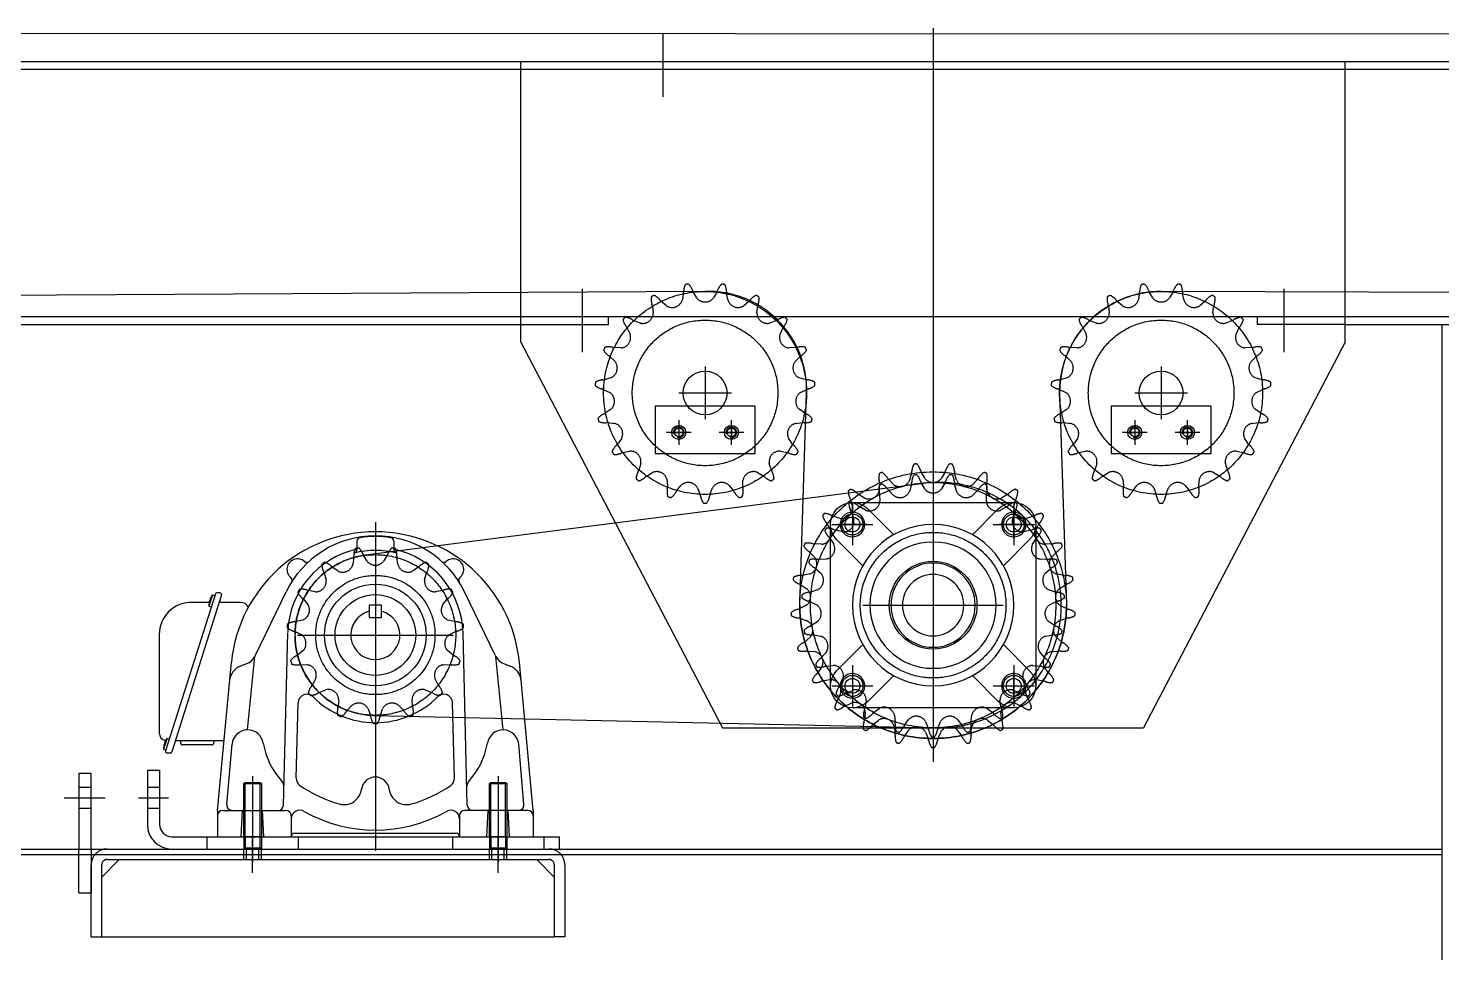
# Model space of a CAD drawing. Extents: x 0 to 210250, y -124674 to 148500.
# Drawn here: x 181781 to 182587, y -119956 to -119429 of the extents above; entities that cross this region are included whole.
import ezdxf

# ---------------------------------------------------------------- set-up
doc = ezdxf.new("R2010")
doc.units = 0
doc.header["$LTSCALE"] = 400
for name, pattern in [('CENTER', [23, 20, -1, 1, -1]), ('HIDDEN', [9.525, 6.35, -3.175]), ('PHANTOM', [25, 20, -1, 1, -1, 1, -1])]:
    doc.linetypes.add(name, pattern=pattern)
doc.layers.get('0').update_dxf_attribs({"linetype": 'CONTINUOUS'})
for name, color, linetype in [('GZ_3', 8, 'HIDDEN'), ('GZ_4', 4, 'CENTER'), ('GZ_Qoo02', 2, 'CONTINUOUS'), ('PHAN', 6, 'PHANTOM')]:
    doc.layers.add(name, color=color, linetype=linetype)

# ---------------------------------------------------------------- blocks, each defined once
blk = doc.blocks.new('RS60T25')
for p, q in [((-12.24, 75.37), (-13.36, 71.26)), ((-4.78, 72.34), (-6.89, 76.05)), ((6.89, 76.05), (4.78, 72.34)), ((13.36, 71.26), (12.24, 75.37)), ((-30.6, 69.96), (-30.66, 65.7)), ((-22.62, 68.88), (-25.58, 71.95)), ((25.58, 71.95), (22.62, 68.88)), ((30.66, 65.7), (30.6, 69.96)), ((-47.04, 60.15), (-46.03, 56.01)), ((-39.04, 61.09), (-42.67, 63.33)), ((42.67, 63.33), (39.04, 61.09)), ((46.03, 56.01), (47.04, 60.15)), ((-53.01, 49.46), (-57.08, 50.72)), ((57.08, 50.72), (53.01, 49.46)), ((-60.52, 46.56), (-58.51, 42.8)), ((58.51, 42.8), (60.52, 46.56)), ((-63.64, 34.72), (-67.9, 34.94)), ((67.9, 34.94), (63.64, 34.72)), ((-70.2, 30.05), (-67.32, 26.9)), ((67.32, 26.9), (70.2, 30.05)), ((-70.28, 17.8), (-74.46, 16.95)), ((74.46, 16.95), (70.28, 17.8)), ((-75.47, 11.65), (-71.9, 9.32)), ((71.9, 9.32), (75.47, 11.65)), ((-72.5, -0.23), (-76.33, -2.1)), ((-75.99, -7.49), (-71.95, -8.86)), ((71.95, -8.86), (75.99, -7.49)), ((76.33, -2.1), (72.5, -0.23)), ((-70.16, -18.25), (-73.41, -21.01)), ((73.41, -21.01), (70.16, -18.25)), ((-71.74, -26.15), (-67.49, -26.47)), ((67.49, -26.47), (71.74, -26.15)), ((-63.42, -35.13), (-65.88, -38.61)), ((65.88, -38.61), (63.42, -35.13)), ((-62.99, -43.17), (-58.79, -42.42)), ((58.79, -42.42), (62.99, -43.17)), ((-52.69, -49.8), (-54.21, -53.78)), ((-50.27, -57.48), (-46.39, -55.71)), ((46.39, -55.71), (50.27, -57.48)), ((54.21, -53.78), (52.69, -49.8)), ((-38.65, -61.34), (-39.13, -65.57)), ((39.13, -65.57), (38.65, -61.34)), ((-34.4, -68.17), (-31.08, -65.5)), ((-22.18, -69.02), (-21.59, -73.24)), ((-16.36, -74.59), (-13.81, -71.17)), ((-4.32, -72.37), (-2.7, -76.31)), ((2.7, -76.31), (4.32, -72.37)), ((13.81, -71.17), (16.36, -74.59)), ((21.59, -73.24), (22.18, -69.02)), ((31.08, -65.5), (34.4, -68.17))]:
    blk.add_line(p, q)
blk.add_circle((0, 0), 41.5)
for centre, radius, start, end in [((-21.11, 72.74), 9.81, 166.01745, 190.70867), ((0, 0), 81.11, 111.6, 112.18827), ((0, 0), 81.11, 111.01173, 111.6), ((-34.4, 67.47), 9.81, 32.49133, 57.18255), ((-13.01, 81.1), 15.55, 212.49133, 216.04), ((-27.67, 77.33), 15.55, 352.76, 356.30867), ((-2.36, 75.7), 9.81, 151.61745, 176.30867), ((0, 0), 81.11, 97.2, 97.78827), ((0, 0), 81.11, 96.61173, 97.2), ((-16.54, 73.91), 9.81, 18.09133, 42.78255), ((7.57, 81.78), 15.55, 198.09133, 201.64), ((-7.57, 81.78), 15.55, 338.36, 341.90867), ((16.54, 73.91), 9.81, 137.21745, 161.90867), ((0, 0), 81.11, 82.8, 83.38827), ((0, 0), 81.11, 82.21173, 82.8), ((2.36, 75.7), 9.81, 3.69133, 28.38255), ((27.67, 77.33), 15.55, 183.69133, 187.24), ((13.01, 81.1), 15.55, 323.96, 327.50867), ((34.4, 67.47), 9.81, 122.81745, 147.50867), ((0, 0), 81.11, 68.4, 68.98827), ((0, 0), 81.11, 67.81173, 68.4), ((21.11, 72.74), 9.81, 349.29133, 13.98255), ((0, 0), 81.11, 126, 126.58827), ((-38.53, 65.2), 9.81, 180.41745, 205.10867), ((0, 0), 81.11, 125.41173, 126), ((-50.1, 56.8), 9.81, 46.89133, 71.58255), ((-36.61, 66.6), 6.02, 298.8, 351.4), ((-46.03, 68.02), 15.55, 7.16, 10.70867), ((-18.9, 73.61), 6.02, 231.8, 284.4), ((-18.9, 73.61), 6.02, 284.4, 337), ((0, 76), 6.02, 217.4, 270), ((0, 76), 6.02, 270, 322.6), ((18.9, 73.61), 6.02, 203, 255.6), ((18.9, 73.61), 6.02, 255.6, 308.2), ((46.03, 68.02), 15.55, 169.29133, 172.84), ((36.61, 66.6), 6.02, 188.6, 241.2), ((50.1, 56.8), 9.81, 108.41745, 133.10867), ((0, 0), 81.11, 54, 54.58827), ((38.53, 65.2), 9.81, 334.89133, 359.58255), ((0, 0), 81.11, 53.41173, 54), ((-61.5, 54.44), 15.55, 21.56, 25.10867), ((-32.77, 75.31), 15.55, 226.89133, 230.44), ((-36.61, 66.6), 6.02, 246.2, 298.8), ((36.61, 66.6), 6.02, 241.2, 293.8), ((32.77, 75.31), 15.55, 309.56, 313.10867), ((61.5, 54.44), 15.55, 154.89133, 158.44), ((0, 0), 81.11, 140.4, 140.98827), ((-53.54, 53.57), 9.81, 194.81745, 219.50867), ((0, 0), 81.11, 139.81173, 140.4), ((-62.65, 42.55), 9.81, 61.29133, 85.98255), ((-50.47, 64.8), 15.55, 241.29133, 244.84), ((-52.02, 55.4), 6.02, 260.6, 313.2), ((-52.02, 55.4), 6.02, 313.2, 5.8), ((52.02, 55.4), 6.02, 174.2, 226.8), ((52.02, 55.4), 6.02, 226.8, 279.4), ((50.47, 64.8), 15.55, 295.16, 298.70867), ((62.65, 42.55), 9.81, 94.01745, 118.70867), ((53.54, 53.57), 9.81, 320.49133, 345.18255), ((0, 0), 81.11, 39.6, 40.18827), ((0, 0), 81.11, 39.01173, 39.6), ((-73.11, 37.43), 15.55, 35.96, 39.50867), ((-64.17, 40.72), 6.02, 327.6, 20.2), ((64.17, 40.72), 6.02, 159.8, 212.4), ((73.11, 37.43), 15.55, 140.49133, 144.04), ((0, 0), 81.11, 154.8, 155.38827), ((-65.18, 38.57), 9.81, 209.21745, 233.90867), ((0, 0), 81.11, 154.21173, 154.8), ((-71.27, 25.63), 9.81, 75.69133, 100.38255), ((-65, 50.21), 15.55, 255.69133, 259.24), ((-64.17, 40.72), 6.02, 275, 327.6), ((64.17, 40.72), 6.02, 212.4, 265), ((65, 50.21), 15.55, 280.76, 284.30867), ((71.27, 25.63), 9.81, 79.61745, 104.30867), ((65.18, 38.57), 9.81, 306.09133, 330.78255), ((0, 0), 81.11, 25.2, 25.78827), ((0, 0), 81.11, 24.61173, 25.2), ((-80.12, 18.07), 15.55, 50.36, 53.90867), ((-72.28, 23.48), 6.02, 342, 34.6), ((72.28, 23.48), 6.02, 145.4, 198), ((80.12, 18.07), 15.55, 126.09133, 129.64), ((-75.4, 7.11), 9.81, 90.09133, 114.78255), ((-75.44, 32.47), 15.55, 270.09133, 273.64), ((-72.28, 23.48), 6.02, 289.4, 342), ((72.28, 23.48), 6.02, 198, 250.6), ((75.44, 32.47), 15.55, 266.36, 269.90867), ((75.4, 7.11), 9.81, 65.21745, 89.90867), ((0, 0), 81.11, 169.2, 169.78827), ((-72.72, 21.15), 9.81, 223.61745, 248.30867), ((0, 0), 81.11, 168.61173, 169.2), ((-82.1, -2.42), 15.55, 64.76, 68.30867), ((-75.85, 4.77), 6.02, 356.4, 49), ((75.85, 4.77), 6.02, 131, 183.6), ((82.1, -2.42), 15.55, 111.69133, 115.24), ((72.72, 21.15), 9.81, 291.69133, 316.38255), ((0, 0), 81.11, 10.8, 11.38827), ((0, 0), 81.11, 10.21173, 10.8), ((-75.85, 4.77), 6.02, 303.8, 356.4), ((75.85, 4.77), 6.02, 183.6, 236.2), ((-74.8, -11.87), 9.81, 104.49133, 129.18255), ((0, 0), 81.11, 183.01173, 183.6), ((0, 0), 81.11, 183.6, 184.18827), ((-75.7, 2.4), 9.81, 238.01745, 262.70867), ((-81.15, 12.69), 15.55, 284.49133, 288.04), ((-78.92, -22.76), 15.55, 79.16, 82.70867), ((78.92, -22.76), 15.55, 97.29133, 100.84), ((81.15, 12.69), 15.55, 251.96, 255.50867), ((75.7, 2.4), 9.81, 277.29133, 301.98255), ((74.8, -11.87), 9.81, 50.81745, 75.50867), ((0, 0), 81.11, 355.81173, 356.4), ((0, 0), 81.11, 356.4, 356.98827), ((-74.65, -14.24), 6.02, 10.8, 63.4), ((-74.65, -14.24), 6.02, 318.2, 10.8), ((74.65, -14.24), 6.02, 169.2, 221.8), ((74.65, -14.24), 6.02, 116.6, 169.2), ((-69.5, -30.1), 9.81, 118.89133, 143.58255), ((-81.75, -7.89), 15.55, 298.89133, 302.44), ((81.75, -7.89), 15.55, 237.56, 241.10867), ((69.5, -30.1), 9.81, 36.41745, 61.10867), ((0, 0), 81.11, 197.41173, 198), ((0, 0), 81.11, 198, 198.58827), ((-73.92, -16.5), 9.81, 252.41745, 277.10867), ((-70.78, -41.67), 15.55, 93.56, 97.10867), ((-68.76, -32.36), 6.02, 25.2, 77.8), ((-68.76, -32.36), 6.02, 332.6, 25.2), ((68.76, -32.36), 6.02, 154.8, 207.4), ((68.76, -32.36), 6.02, 102.2, 154.8), ((70.78, -41.67), 15.55, 82.89133, 86.44), ((73.92, -16.5), 9.81, 262.89133, 287.58255), ((0, 0), 81.11, 341.41173, 342), ((0, 0), 81.11, 342, 342.58827), ((-59.83, -46.44), 9.81, 133.29133, 157.98255), ((-77.22, -27.97), 15.55, 313.29133, 316.84), ((77.22, -27.97), 15.55, 223.16, 226.70867), ((59.83, -46.44), 9.81, 22.01745, 46.70867), ((0, 0), 81.11, 211.81173, 212.4), ((0, 0), 81.11, 212.4, 212.98827), ((-67.49, -34.36), 9.81, 266.81745, 291.50867), ((-58.19, -57.96), 15.55, 107.96, 111.50867), ((-58.56, -48.44), 6.02, 39.6, 92.2), ((-58.56, -48.44), 6.02, 347, 39.6), ((58.56, -48.44), 6.02, 140.4, 193), ((58.56, -48.44), 6.02, 87.8, 140.4), ((58.19, -57.96), 15.55, 68.49133, 72.04), ((67.49, -34.36), 9.81, 248.49133, 273.18255), ((0, 0), 81.11, 327.01173, 327.6), ((0, 0), 81.11, 327.6, 328.18827), ((-46.4, -59.86), 9.81, 147.69133, 172.38255), ((-67.84, -46.3), 15.55, 327.69133, 331.24), ((-44.67, -61.48), 6.02, 54, 106.6), ((44.67, -61.48), 6.02, 73.4, 126), ((67.84, -46.3), 15.55, 208.76, 212.30867), ((46.4, -59.86), 9.81, 7.61745, 32.30867), ((0, 0), 81.11, 226.21173, 226.8), ((0, 0), 81.11, 226.8, 227.38827), ((-56.82, -50.07), 9.81, 281.21745, 305.90867), ((-41.95, -70.61), 15.55, 122.36, 125.90867), ((-44.67, -61.48), 6.02, 1.4, 54), ((44.67, -61.48), 6.02, 126, 178.6), ((41.95, -70.61), 15.55, 54.09133, 57.64), ((56.82, -50.07), 9.81, 234.09133, 258.78255), ((0, 0), 81.11, 312.61173, 313.2), ((0, 0), 81.11, 313.2, 313.78827), ((-30.06, -69.52), 9.81, 162.09133, 186.78255), ((0, 0), 81.11, 240.61173, 241.2), ((-54.2, -61.72), 15.55, 342.09133, 345.64), ((0, 0), 81.11, 241.2, 241.78827), ((-42.59, -62.63), 9.81, 295.61745, 320.30867), ((-23.07, -78.83), 15.55, 136.76, 140.30867), ((-27.98, -70.66), 6.02, 68.4, 121), ((-27.98, -70.66), 6.02, 15.8, 68.4), ((-9.53, -75.4), 6.02, 82.8, 135.4), ((-9.53, -75.4), 6.02, 30.2, 82.8), ((9.52, -75.4), 6.02, 97.2, 149.8), ((9.52, -75.4), 6.02, 44.6, 97.2), ((27.98, -70.66), 6.02, 111.6, 164.2), ((27.98, -70.66), 6.02, 59, 111.6), ((23.07, -78.83), 15.55, 39.69133, 43.24), ((42.59, -62.63), 9.81, 219.69133, 244.38255), ((0, 0), 81.11, 298.21173, 298.8), ((0, 0), 81.11, 298.8, 299.38827), ((54.2, -61.72), 15.55, 194.36, 197.90867), ((30.06, -69.52), 9.81, 353.21745, 17.90867), ((-11.83, -74.81), 9.81, 176.49133, 201.18255), ((-37.14, -73.25), 15.55, 356.49133, 0.04), ((0, 0), 81.11, 255.01173, 255.6), ((0, 0), 81.11, 255.6, 256.18827), ((-25.68, -71.25), 9.81, 310.01745, 334.70867), ((-2.74, -82.09), 15.55, 151.16, 154.70867), ((-17.76, -80.19), 15.55, 10.89133, 14.44), ((7.15, -75.4), 9.81, 190.89133, 215.58255), ((-7.15, -75.4), 9.81, 324.41745, 349.10867), ((17.76, -80.19), 15.55, 165.56, 169.10867), ((2.74, -82.09), 15.55, 25.29133, 28.84), ((25.68, -71.25), 9.81, 205.29133, 229.98255), ((0, 0), 81.11, 283.81173, 284.4), ((0, 0), 81.11, 284.4, 284.98827), ((11.83, -74.81), 9.81, 338.81745, 3.50867), ((37.14, -73.25), 15.55, 179.96, 183.50867), ((0, 0), 81.11, 269.41173, 270), ((0, 0), 81.11, 270, 270.58827)]:
    blk.add_arc(centre, radius, start, end)
at = {"layer": 'GZ_4'}
blk.add_circle((0, 0), 76, dxfattribs=at)
blk = doc.blocks.new('RS60T19')
for p, q in [((-12.28, 56.74), (-13.1, 52.75)), ((-4.74, 54.15), (-6.81, 57.65)), ((6.81, 57.65), (4.74, 54.15)), ((13.1, 52.75), (12.28, 56.74)), ((-30.04, 49.68), (-29.52, 45.64)), ((-22.06, 49.68), (-25.16, 52.32)), ((25.16, 52.32), (22.06, 49.68)), ((29.52, 45.64), (30.04, 49.68)), ((-37, 39.82), (-40.79, 41.31)), ((40.79, 41.31), (37, 39.82)), ((-44.54, 37.24), (-42.74, 33.58)), ((42.74, 33.58), (44.54, 37.24)), ((-47.92, 25.65), (-51.99, 25.83)), ((51.99, 25.83), (47.92, 25.65)), ((-54.22, 20.76), (-51.33, 17.88)), ((51.33, 17.88), (54.22, 20.76)), ((-53.65, 8.7), (-57.56, 7.55)), ((57.56, 7.55), (53.65, 8.7)), ((-58.02, 2.03), (-54.35, 0.25)), ((54.35, 0.25), (58.02, 2.03)), ((-53.57, -9.19), (-56.89, -11.55)), ((56.89, -11.55), (53.57, -9.19)), ((-55.53, -16.92), (-51.49, -17.41)), ((51.49, -17.41), (55.53, -16.92)), ((-47.69, -26.09), (-50.06, -29.4)), ((50.06, -29.4), (47.69, -26.09)), ((-47.03, -34.04), (-43.05, -33.19)), ((-36.63, -40.16), (-37.8, -44.06)), ((37.8, -44.06), (36.63, -40.16)), ((43.05, -33.19), (47.03, -34.04)), ((-33.43, -47.46), (-29.94, -45.37)), ((29.94, -45.37), (33.43, -47.46)), ((-21.61, -49.88), (-21.45, -53.95)), ((-16.21, -55.75), (-13.58, -52.63)), ((-4.24, -54.19), (-2.77, -57.99)), ((2.77, -57.99), (4.24, -54.19)), ((13.58, -52.63), (16.21, -55.75)), ((21.45, -53.95), (21.61, -49.88))]:
    blk.add_line(p, q)
blk.add_circle((0, 0), 41.5)
for centre, radius, start, end in [((-27.79, 57.87), 15.55, 355.84211, 359.1204), ((-2.34, 57.48), 9.9, 154.24626, 179.1204), ((0, 0), 62.8, 99.47368, 100.32633), ((0, 0), 62.8, 98.62103, 99.47368), ((-16.45, 55.13), 9.9, 19.82697, 44.70111), ((7.49, 63.76), 15.55, 199.82697, 203.10526), ((-7.49, 63.76), 15.55, 336.89474, 340.17303), ((16.45, 55.13), 9.9, 135.29889, 160.17303), ((0, 0), 62.8, 80.52632, 81.37897), ((0, 0), 62.8, 79.67367, 80.52632), ((2.34, 57.48), 9.9, 0.8796, 25.75374), ((27.79, 57.87), 15.55, 180.8796, 184.15789), ((-20.88, 53.6), 9.9, 173.19363, 198.06777), ((0, 0), 62.8, 118.42105, 119.2737), ((-45.07, 45.71), 15.55, 14.78947, 18.06777), ((0, 0), 62.8, 117.5684, 118.42105), ((-33.45, 46.8), 9.9, 38.77433, 63.64847), ((-13.62, 62.73), 15.55, 218.77433, 222.05263), ((-18.79, 54.73), 6.02, 237.10526, 288.94737), ((-18.79, 54.73), 6.02, 288.94737, 340.78947), ((0, 57.87), 6.02, 218.15789, 270), ((0, 57.87), 6.02, 270, 321.84211), ((18.79, 54.73), 6.02, 199.21053, 251.05263), ((18.79, 54.73), 6.02, 251.05263, 302.89474), ((13.62, 62.73), 15.55, 317.94737, 321.22567), ((33.45, 46.8), 9.9, 116.35153, 141.22567), ((0, 0), 62.8, 61.57895, 62.4316), ((0, 0), 62.8, 60.7263, 61.57895), ((45.07, 45.71), 15.55, 161.93223, 165.21053), ((20.88, 53.6), 9.9, 341.93223, 6.80637), ((0, 0), 62.8, 137.36842, 138.22107), ((-37.15, 43.92), 9.9, 192.141, 217.01514), ((0, 0), 62.8, 136.51577, 137.36842), ((-46.84, 33.4), 9.9, 57.7217, 82.59584), ((-33.25, 54.91), 15.55, 237.7217, 241), ((-35.54, 45.67), 6.02, 256.05263, 307.89474), ((-35.54, 45.67), 6.02, 307.89474, 359.73684), ((35.54, 45.67), 6.02, 180.26316, 232.10526), ((35.54, 45.67), 6.02, 232.10526, 283.94737), ((33.25, 54.91), 15.55, 299, 302.2783), ((46.84, 33.4), 9.9, 97.40416, 122.2783), ((37.15, 43.92), 9.9, 322.98486, 347.859), ((0, 0), 62.8, 42.63158, 43.48423), ((0, 0), 62.8, 41.77893, 42.63158), ((-57.47, 28.6), 15.55, 33.73684, 37.01514), ((-48.45, 31.65), 6.02, 326.84211, 18.68421), ((48.45, 31.65), 6.02, 161.31579, 213.15789), ((57.47, 28.6), 15.55, 142.98486, 146.26316), ((0, 0), 62.8, 156.31579, 157.16844), ((-49.4, 29.48), 9.9, 211.08837, 235.96251), ((0, 0), 62.8, 155.46314, 156.31579), ((-55.14, 16.38), 9.9, 76.66907, 101.54321), ((-49.28, 41.14), 15.55, 256.66907, 259.94737), ((-48.45, 31.65), 6.02, 275, 326.84211), ((48.45, 31.65), 6.02, 213.15789, 265), ((49.28, 41.14), 15.55, 280.05263, 283.33093), ((55.14, 16.38), 9.9, 78.45679, 103.33093), ((49.4, 29.48), 9.9, 304.03749, 328.91163), ((0, 0), 62.8, 23.68421, 24.53686), ((0, 0), 62.8, 22.83156, 23.68421), ((-63.64, 8.39), 15.55, 52.68421, 55.96251), ((-56.1, 14.21), 6.02, 345.78947, 37.63158), ((56.1, 14.21), 6.02, 142.36842, 194.21053), ((63.64, 8.39), 15.55, 124.03749, 127.31579), ((-56.1, 14.21), 6.02, 293.94737, 345.78947), ((56.1, 14.21), 6.02, 194.21053, 246.05263), ((0, 0), 62.8, 175.26316, 176.11581), ((-56.29, 11.84), 9.9, 230.03574, 254.90988), ((0, 0), 62.8, 174.41051, 175.26316), ((-57.48, -2.41), 9.9, 95.61644, 120.49058), ((-62.92, -12.73), 15.55, 71.63158, 74.90988), ((-59.97, 22.91), 15.55, 275.61644, 278.89474), ((-57.67, -4.78), 6.02, 4.73684, 56.57895), ((57.67, -4.78), 6.02, 123.42105, 175.26316), ((59.97, 22.91), 15.55, 261.10526, 264.38356), ((62.92, -12.73), 15.55, 105.09012, 108.36842), ((57.48, -2.41), 9.9, 59.50942, 84.38356), ((56.29, 11.84), 9.9, 285.09012, 309.96426), ((0, 0), 62.8, 4.73684, 5.58949), ((0, 0), 62.8, 3.88419, 4.73684), ((-57.67, -4.78), 6.02, 312.89474, 4.73684), ((57.67, -4.78), 6.02, 175.26316, 227.10526), ((-53.58, -20.94), 9.9, 114.56381, 139.43795), ((0, 0), 62.8, 193.35788, 194.21053), ((0, 0), 62.8, 194.21053, 195.06318), ((-64.16, 2.2), 15.55, 294.56381, 297.84211), ((64.16, 2.2), 15.55, 242.15789, 245.43619), ((53.58, -20.94), 9.9, 40.56205, 65.43619), ((0, 0), 62.8, 344.93682, 345.78947), ((0, 0), 62.8, 345.78947, 346.64212), ((-57.09, -7.08), 9.9, 248.98311, 273.85724), ((-55.38, -32.47), 15.55, 90.57895, 93.85724), ((-53, -23.25), 6.02, 23.68421, 75.52632), ((-53, -23.25), 6.02, 331.84211, 23.68421), ((53, -23.25), 6.02, 156.31579, 208.15789), ((53, -23.25), 6.02, 104.47368, 156.31579), ((55.38, -32.47), 15.55, 86.14276, 89.42105), ((57.09, -7.08), 9.9, 266.14276, 291.01689), ((-43.88, -37.2), 9.9, 133.51118, 158.38532), ((-61.4, -18.75), 15.55, 313.51118, 316.78947), ((61.4, -18.75), 15.55, 223.21053, 226.48882), ((43.88, -37.2), 9.9, 21.61468, 46.48882), ((0, 0), 62.8, 212.30524, 213.15789), ((0, 0), 62.8, 213.15789, 214.01055), ((-51.7, -25.24), 9.9, 267.93047, 292.80461), ((-41.83, -48.69), 15.55, 109.52632, 112.80461), ((-42.58, -39.19), 6.02, 42.63158, 94.47368), ((-42.58, -39.19), 6.02, 350.78947, 42.63158), ((42.58, -39.19), 6.02, 137.36842, 189.21053), ((42.58, -39.19), 6.02, 85.52632, 137.36842), ((41.83, -48.69), 15.55, 67.19539, 70.47368), ((51.7, -25.24), 9.9, 247.19539, 272.06953), ((0, 0), 62.8, 325.98945, 326.84211), ((0, 0), 62.8, 326.84211, 327.69476), ((-29.42, -49.44), 9.9, 152.45855, 177.33268), ((-51.98, -37.67), 15.55, 332.45855, 335.73684), ((-40.7, -40.65), 9.9, 286.87784, 311.75198), ((-23.76, -59.64), 15.55, 128.47368, 131.75198), ((-27.54, -50.89), 6.02, 61.57895, 113.42105), ((-27.54, -50.89), 6.02, 9.73684, 61.57895), ((27.54, -50.89), 6.02, 118.42105, 170.26316), ((27.54, -50.89), 6.02, 66.57895, 118.42105), ((23.76, -59.64), 15.55, 48.24802, 51.52632), ((40.7, -40.65), 9.9, 228.24802, 253.12216), ((51.98, -37.67), 15.55, 204.26316, 207.54145), ((29.42, -49.44), 9.9, 2.66732, 27.54145), ((0, 0), 62.8, 231.25261, 232.10526), ((0, 0), 62.8, 232.10526, 232.95791), ((-11.77, -56.31), 9.9, 171.40591, 196.28005), ((-36.93, -52.51), 15.55, 351.40591, 354.68421), ((-3.1, -64.12), 15.55, 147.42105, 150.69935), ((-9.53, -57.08), 6.02, 80.52632, 132.36842), ((-9.53, -57.08), 6.02, 28.68421, 80.52632), ((9.52, -57.08), 6.02, 99.47368, 151.31579), ((9.52, -57.08), 6.02, 47.63158, 99.47368), ((3.1, -64.12), 15.55, 29.30065, 32.57895), ((11.77, -56.31), 9.9, 343.71995, 8.59409), ((36.93, -52.51), 15.55, 185.31579, 188.59409), ((0, 0), 62.8, 307.04209, 307.89474), ((0, 0), 62.8, 307.89474, 308.74739), ((0, 0), 62.8, 250.19998, 251.05263), ((0, 0), 62.8, 251.05263, 251.90528), ((-25.3, -51.67), 9.9, 305.82521, 330.69935), ((-17.88, -61.65), 15.55, 10.35328, 13.63158), ((7.15, -57.08), 9.9, 190.35328, 215.22742), ((0, 0), 62.8, 269.14735, 270), ((0, 0), 62.8, 270, 270.85265), ((-7.15, -57.08), 9.9, 324.77258, 349.64672), ((17.88, -61.65), 15.55, 166.36842, 169.64672), ((25.3, -51.67), 9.9, 209.30065, 234.17479), ((0, 0), 62.8, 288.09472, 288.94737), ((0, 0), 62.8, 288.94737, 289.80002)]:
    blk.add_arc(centre, radius, start, end)
at = {"layer": 'GZ_4'}
blk.add_circle((0, 0), 57.87, dxfattribs=at)
blk = doc.blocks.new('A$C06CE2DE4')
for p, q in [((0, 27), (0, 0)), ((57, 27), (0, 27)), ((57, 0), (57, 27)), ((0, 0), (57, 0))]:
    blk.add_line(p, q)
for centre in [(13.5, 12), (43.5, 12)]:
    blk.add_circle(centre, 4)
at = {"layer": 'GZ_4'}
for p, q in [((13.5, 19), (13.5, 5)), ((43.5, 5), (43.5, 19)), ((20.5, 12), (6.5, 12)), ((50.5, 12), (36.5, 12))]:
    blk.add_line(p, q, dxfattribs=at)
blk = doc.blocks.new('RS60T23')
for p, q in [((-22.48, 62.53), (-25.48, 65.48)), ((-12.25, 69.19), (-13.29, 65.11)), ((-4.77, 66.28), (-6.87, 69.93)), ((6.87, 69.93), (4.77, 66.28)), ((13.29, 65.11), (12.25, 69.19)), ((25.48, 65.48), (22.48, 62.53)), ((-30.47, 63.32), (-30.36, 59.11)), ((30.36, 59.11), (30.47, 63.32)), ((-46.42, 52.75), (-45.18, 48.72)), ((-38.51, 54.15), (-42.2, 56.18)), ((42.2, 56.18), (38.51, 54.15)), ((45.18, 48.72), (46.42, 52.75)), ((-51.69, 41.75), (-55.79, 42.71)), ((55.79, 42.71), (51.69, 41.75)), ((-58.93, 38.27), (-56.65, 34.73)), ((56.65, 34.73), (58.93, 38.27)), ((-61.04, 26.25), (-65.25, 26.08)), ((65.25, 26.08), (61.04, 26.25)), ((-67.07, 20.95), (-63.92, 18.16)), ((63.92, 18.16), (67.07, 20.95)), ((-65.86, 8.81), (-69.86, 7.5)), ((69.86, 7.5), (65.86, 8.81)), ((-70.23, 2.08), (-66.45, 0.24)), ((66.45, 0.24), (70.23, 2.08)), ((-65.8, -9.28), (-69.3, -11.62)), ((69.3, -11.62), (65.8, -9.28)), ((-68.19, -16.95), (-64.05, -17.7)), ((64.05, -17.7), (68.19, -16.95)), ((-60.85, -26.69), (-63.59, -29.89)), ((63.59, -29.89), (60.85, -26.69)), ((-61.09, -34.72), (-56.9, -34.32)), ((56.9, -34.32), (61.09, -34.72)), ((-51.39, -42.12), (-53.17, -45.94)), ((53.17, -45.94), (51.39, -42.12)), ((-49.46, -49.91), (-45.53, -48.4)), ((-38.12, -54.42), (-38.8, -58.58)), ((38.8, -58.58), (38.12, -54.42)), ((45.53, -48.4), (49.46, -49.91)), ((-34.16, -61.4), (-30.78, -58.89)), ((-22.03, -62.69), (-21.56, -66.88)), ((21.56, -66.88), (22.03, -62.69)), ((30.78, -58.89), (34.16, -61.4)), ((-16.32, -68.34), (-13.75, -65.01)), ((-4.3, -66.31), (-2.72, -70.21)), ((2.72, -70.21), (4.3, -66.31)), ((13.75, -65.01), (16.32, -68.34))]:
    blk.add_line(p, q)
blk.add_circle((0, 0), 41.5)
for centre, radius, start, end in [((-2.35, 69.63), 9.84, 152.34327, 177.08277), ((0, 0), 75.01, 97.82609, 98.48395), ((0, 0), 75.01, 97.16823, 97.82609), ((-16.52, 67.68), 9.84, 18.5694, 43.30891), ((16.52, 67.68), 9.84, 136.69109, 161.4306), ((0, 0), 75.01, 82.17391, 82.83177), ((0, 0), 75.01, 81.51605, 82.17391), ((2.35, 69.63), 9.84, 2.91723, 27.65673), ((-21.05, 66.41), 9.84, 167.99544, 192.73494), ((0, 0), 75.01, 113.47826, 114.13612), ((0, 0), 75.01, 112.8204, 113.47826), ((-34.17, 60.71), 9.84, 34.22158, 58.96108), ((-13.17, 74.99), 15.55, 214.22158, 217.69565), ((-18.87, 67.36), 6.02, 285.65217, 338.04348), ((-27.71, 70.92), 15.55, 353.6087, 357.08277), ((7.55, 75.77), 15.55, 198.5694, 202.04348), ((0, 69.95), 6.02, 217.6087, 270), ((0, 69.95), 6.02, 270, 322.3913), ((-7.55, 75.77), 15.55, 337.95652, 341.4306), ((27.71, 70.92), 15.55, 182.91723, 186.3913), ((18.87, 67.36), 6.02, 201.95652, 254.34783), ((13.17, 74.99), 15.55, 322.30435, 325.77842), ((34.17, 60.71), 9.84, 121.03892, 145.77842), ((0, 0), 75.01, 66.52174, 67.1796), ((0, 0), 75.01, 65.86388, 66.52174), ((21.05, 66.41), 9.84, 347.26506, 12.00456), ((0, 0), 75.01, 129.13043, 129.78829), ((-38.19, 58.27), 9.84, 183.64762, 208.38712), ((0, 0), 75.01, 128.47258, 129.13043), ((-49.28, 49.24), 9.84, 49.87375, 74.61325), ((-32.92, 68.66), 15.55, 229.87375, 233.34783), ((-36.35, 59.77), 6.02, 301.30435, 353.69565), ((-45.82, 60.81), 15.55, 9.26087, 12.73494), ((-18.87, 67.36), 6.02, 233.26087, 285.65217), ((18.87, 67.36), 6.02, 254.34783, 306.73913), ((36.35, 59.77), 6.02, 186.30435, 238.69565), ((45.82, 60.81), 15.55, 167.26506, 170.73913), ((32.92, 68.66), 15.55, 306.65217, 310.12625), ((49.28, 49.24), 9.84, 105.38675, 130.12625), ((0, 0), 75.01, 50.86957, 51.52742), ((38.19, 58.27), 9.84, 331.61288, 356.35238), ((0, 0), 75.01, 50.21171, 50.86957), ((-60.52, 46.2), 15.55, 24.91304, 28.38712), ((-51.12, 47.75), 6.02, 316.95652, 9.34783), ((-36.35, 59.77), 6.02, 248.91304, 301.30435), ((36.35, 59.77), 6.02, 238.69565, 291.08696), ((51.12, 47.75), 6.02, 170.65217, 223.04348), ((60.52, 46.2), 15.55, 151.61288, 155.08696), ((0, 0), 75.01, 144.78261, 145.44047), ((-52.49, 45.8), 9.84, 199.29979, 224.03929), ((0, 0), 75.01, 144.12475, 144.78261), ((-60.74, 34.12), 9.84, 65.52592, 90.26543), ((-50.22, 57.23), 15.55, 245.52592, 249), ((-51.12, 47.75), 6.02, 264.56522, 316.95652), ((51.12, 47.75), 6.02, 223.04348, 275.43478), ((50.22, 57.23), 15.55, 291, 294.47408), ((60.74, 34.12), 9.84, 89.73457, 114.47408), ((52.49, 45.8), 9.84, 315.96071, 340.70021), ((0, 0), 75.01, 35.21739, 35.87525), ((0, 0), 75.01, 34.55953, 35.21739), ((-70.74, 28.16), 15.55, 40.56522, 44.03929), ((-62.11, 32.18), 6.02, 332.6087, 25), ((62.11, 32.18), 6.02, 155, 207.3913), ((70.74, 28.16), 15.55, 135.96071, 139.43478), ((0, 0), 75.01, 160.43478, 161.09264), ((-62.9, 29.94), 9.84, 214.95196, 239.69147), ((0, 0), 75.01, 159.77692, 160.43478), ((-67.69, 16.47), 9.84, 81.1781, 105.9176), ((-63.8, 41.56), 15.55, 261.1781, 264.65217), ((-62.11, 32.18), 6.02, 280.21739, 332.6087), ((62.11, 32.18), 6.02, 207.3913, 259.78261), ((63.8, 41.56), 15.55, 275.34783, 278.8219), ((67.69, 16.47), 9.84, 74.0824, 98.8219), ((62.9, 29.94), 9.84, 300.30853, 325.04804), ((0, 0), 75.01, 19.56522, 20.22308), ((0, 0), 75.01, 18.90736, 19.56522), ((-75.72, 8.02), 15.55, 56.21739, 59.69147), ((-68.49, 14.23), 6.02, 348.26087, 40.65217), ((68.49, 14.23), 6.02, 139.34783, 191.73913), ((75.72, 8.02), 15.55, 120.30853, 123.78261), ((-68.49, 14.23), 6.02, 295.86957, 348.26087), ((68.49, 14.23), 6.02, 191.73913, 244.13043), ((0, 0), 75.01, 176.08696, 176.74481), ((-68.65, 11.86), 9.84, 230.60414, 255.34364), ((0, 0), 75.01, 175.4291, 176.08696), ((-69.63, -2.4), 9.84, 96.83027, 121.56977), ((-75.07, -12.7), 15.55, 71.86957, 75.34364), ((-72.65, 22.81), 15.55, 276.83027, 280.30435), ((-69.79, -4.77), 6.02, 3.91304, 56.30435), ((69.79, -4.77), 6.02, 123.69565, 176.08696), ((72.65, 22.81), 15.55, 259.69565, 263.16973), ((75.07, -12.7), 15.55, 104.65636, 108.13043), ((69.63, -2.4), 9.84, 58.43023, 83.16973), ((68.65, 11.86), 9.84, 284.65636, 309.39586), ((0, 0), 75.01, 3.91304, 4.5709), ((0, 0), 75.01, 3.25519, 3.91304), ((-69.79, -4.77), 6.02, 311.52174, 3.91304), ((69.79, -4.77), 6.02, 176.08696, 228.47826), ((-66.4, -21.1), 9.84, 112.48245, 137.22195), ((0, 0), 75.01, 191.08127, 191.73913), ((0, 0), 75.01, 191.73913, 192.39699), ((-69.3, -7.1), 9.84, 246.25631, 270.99581), ((-76.1, 2.36), 15.55, 292.48245, 295.95652), ((69.3, -7.1), 9.84, 269.00419, 293.74369), ((76.1, 2.36), 15.55, 244.04348, 247.51755), ((66.4, -21.1), 9.84, 42.77805, 67.51755), ((0, 0), 75.01, 347.60301, 348.26087), ((0, 0), 75.01, 348.26087, 348.91873), ((-68.86, -32.48), 15.55, 87.52174, 90.99581), ((-65.91, -23.43), 6.02, 19.56522, 71.95652), ((-65.91, -23.43), 6.02, 327.17391, 19.56522), ((65.91, -23.43), 6.02, 160.43478, 212.82609), ((65.91, -23.43), 6.02, 108.04348, 160.43478), ((68.86, -32.48), 15.55, 89.00419, 92.47826), ((-58.24, -38.23), 9.84, 128.13462, 152.87412), ((-73.92, -18.26), 15.55, 308.13462, 311.6087), ((73.92, -18.26), 15.55, 228.3913, 231.86538), ((58.24, -38.23), 9.84, 27.12588, 51.86538), ((0, 0), 75.01, 206.73345, 207.3913), ((0, 0), 75.01, 207.3913, 208.04916), ((-64.82, -25.53), 9.84, 261.90849, 286.64799), ((-57.55, -49.86), 15.55, 103.17391, 106.64799), ((-57.15, -40.34), 6.02, 35.21739, 87.6087), ((-57.15, -40.34), 6.02, 342.82609, 35.21739), ((57.15, -40.34), 6.02, 144.78261, 197.17391), ((57.15, -40.34), 6.02, 92.3913, 144.78261), ((57.55, -49.86), 15.55, 73.35201, 76.82609), ((64.82, -25.53), 9.84, 253.35201, 278.09151), ((0, 0), 75.01, 331.95084, 332.6087), ((0, 0), 75.01, 332.6087, 333.26655), ((-45.77, -52.53), 9.84, 143.78679, 168.5263), ((-66.25, -37.53), 15.55, 323.78679, 327.26087), ((-44.15, -54.26), 6.02, 50.86957, 103.26087), ((44.15, -54.26), 6.02, 76.73913, 129.13043), ((66.25, -37.53), 15.55, 212.73913, 216.21321), ((45.77, -52.53), 9.84, 11.4737, 36.21321), ((0, 0), 75.01, 222.38562, 223.04348), ((0, 0), 75.01, 223.04348, 223.70134), ((-55.53, -42.08), 9.84, 277.56066, 302.30016), ((-41.96, -63.54), 15.55, 118.82609, 122.30016), ((-44.15, -54.26), 6.02, 358.47826, 50.86957), ((44.15, -54.26), 6.02, 129.13043, 181.52174), ((41.96, -63.54), 15.55, 57.69984, 61.17391), ((55.53, -42.08), 9.84, 237.69984, 262.43934), ((0, 0), 75.01, 316.29866, 316.95652), ((0, 0), 75.01, 316.95652, 317.61438), ((-29.9, -62.93), 9.84, 159.43897, 184.17847), ((0, 0), 75.01, 238.03779, 238.69565), ((-53.67, -54.01), 15.55, 339.43897, 342.91304), ((0, 0), 75.01, 238.69565, 239.35351), ((-42.12, -55.5), 9.84, 293.21283, 317.95234), ((-23.26, -72.5), 15.55, 134.47826, 137.95234), ((-27.87, -64.16), 6.02, 66.52174, 118.91304), ((-27.87, -64.16), 6.02, 14.13043, 66.52174), ((-9.53, -69.3), 6.02, 82.17391, 134.56522), ((-9.53, -69.3), 6.02, 29.78261, 82.17391), ((9.52, -69.3), 6.02, 97.82609, 150.21739), ((9.52, -69.3), 6.02, 45.43478, 97.82609), ((27.87, -64.16), 6.02, 113.47826, 165.86957), ((27.87, -64.16), 6.02, 61.08696, 113.47826), ((23.26, -72.5), 15.55, 42.04766, 45.52174), ((42.12, -55.5), 9.84, 222.04766, 246.78717), ((0, 0), 75.01, 300.64649, 301.30435), ((53.67, -54.01), 15.55, 197.08696, 200.56103), ((0, 0), 75.01, 301.30435, 301.96221), ((29.9, -62.93), 9.84, 355.82153, 20.56103), ((-11.81, -68.66), 9.84, 175.09114, 199.83064), ((-37.11, -66.49), 15.55, 355.09114, 358.56522), ((0, 0), 75.01, 253.68997, 254.34783), ((0, 0), 75.01, 254.34783, 255.00568), ((-25.58, -64.8), 9.84, 308.86501, 333.60451), ((-2.84, -76.09), 15.55, 150.13043, 153.60451), ((-17.79, -74.03), 15.55, 10.74332, 14.21739), ((7.15, -69.3), 9.84, 190.74332, 215.48282), ((-7.15, -69.3), 9.84, 324.51718, 349.25668), ((17.79, -74.03), 15.55, 165.78261, 169.25668), ((2.84, -76.09), 15.55, 26.39549, 29.86957), ((25.58, -64.8), 9.84, 206.39549, 231.13499), ((0, 0), 75.01, 284.99432, 285.65217), ((0, 0), 75.01, 285.65217, 286.31003), ((11.81, -68.66), 9.84, 340.16936, 4.90886), ((37.11, -66.49), 15.55, 181.43478, 184.90886), ((0, 0), 75.01, 269.34214, 270), ((0, 0), 75.01, 270, 270.65786)]:
    blk.add_arc(centre, radius, start, end)
at = {"layer": 'GZ_4'}
blk.add_circle((0, 0), 69.95, dxfattribs=at)
blk = doc.blocks.new('RS60T15')
for p, q in [((-12.29, 44.12), (-12.82, 40.29)), ((-4.68, 42.02), (-6.72, 45.3)), ((6.72, 45.3), (4.68, 42.02)), ((12.82, 40.29), (12.29, 44.12)), ((-29.17, 35.31), (-28.1, 31.6)), ((-21.37, 36.49), (-24.57, 38.65)), ((24.57, 38.65), (21.37, 36.49)), ((28.1, 31.6), (29.17, 35.31)), ((-34.36, 24.64), (-38.16, 25.32)), ((38.16, 25.32), (34.36, 24.64)), ((-41.01, 20.39), (-38.52, 17.44)), ((38.52, 17.44), (41.01, 20.39)), ((-41.41, 8.53), (-45.16, 7.61)), ((45.16, 7.61), (41.41, 8.53)), ((-45.76, 1.95), (-42.28, 0.26)), ((42.28, 0.26), (45.76, 1.95)), ((-41.3, -9.05), (-44.35, -11.42)), ((44.35, -11.42), (41.3, -9.05)), ((-42.59, -16.83), (-38.73, -16.96)), ((38.73, -16.96), (42.59, -16.83)), ((-34.05, -25.06), (-35.87, -28.47)), ((-32.06, -32.7), (-28.49, -31.25)), ((28.49, -31.25), (32.06, -32.7)), ((35.87, -28.47), (34.05, -25.06)), ((-20.91, -36.75), (-21.19, -40.6)), ((-15.99, -42.92), (-13.32, -40.13)), ((13.32, -40.13), (15.99, -42.92)), ((21.19, -40.6), (20.91, -36.75)), ((-4.16, -42.08), (-2.85, -45.71)), ((2.85, -45.71), (4.16, -42.08))]:
    blk.add_line(p, q)
blk.add_circle((0, 0), 34)
for centre, radius, start, end in [((-2.32, 45.32), 9.98, 157.14515, 182.24615), ((0, 0), 50.53, 102, 103.18125), ((0, 0), 50.53, 100.81875, 102), ((-16.31, 42.35), 9.98, 21.75385, 46.85485), ((16.31, 42.35), 9.98, 133.14515, 158.24615), ((0, 0), 50.53, 78, 79.18125), ((0, 0), 50.53, 76.81875, 78), ((2.32, 45.32), 9.98, 357.75385, 22.85485), ((0, 0), 50.53, 126, 127.18125), ((0, 0), 50.53, 124.81875, 126), ((-32.12, 32.05), 9.98, 45.75385, 70.85485), ((-27.84, 44.32), 15.55, 359.26667, 2.24615), ((7.4, 51.81), 15.55, 201.75385, 204.73333), ((0, 45.81), 6.02, 219, 270), ((0, 45.81), 6.02, 270, 321), ((-7.4, 51.81), 15.55, 335.26667, 338.24615), ((27.84, 44.32), 15.55, 177.75385, 180.73333), ((32.12, 32.05), 9.98, 109.14515, 134.24615), ((0, 0), 50.53, 54, 55.18125), ((0, 0), 50.53, 52.81875, 54), ((-20.56, 40.46), 9.98, 181.14515, 206.24615), ((-43.46, 29.16), 15.55, 23.26667, 26.24615), ((-14.31, 50.34), 15.55, 225.75385, 228.73333), ((-18.63, 41.85), 6.02, 243, 294), ((-18.63, 41.85), 6.02, 294, 345), ((18.63, 41.85), 6.02, 195, 246), ((18.63, 41.85), 6.02, 246, 297), ((14.31, 50.34), 15.55, 311.26667, 314.24615), ((43.46, 29.16), 15.55, 153.75385, 156.73333), ((20.56, 40.46), 9.98, 333.75385, 358.85485), ((0, 0), 50.53, 150, 151.18125), ((-35.23, 28.6), 9.98, 205.14515, 230.24615), ((0, 0), 50.53, 148.81875, 150), ((-42.38, 16.21), 9.98, 69.75385, 94.85485), ((-33.55, 40.17), 15.55, 249.75385, 252.73333), ((-34.05, 30.65), 6.02, 267, 318), ((-34.05, 30.65), 6.02, 318, 9), ((34.05, 30.65), 6.02, 171, 222), ((34.05, 30.65), 6.02, 222, 273), ((33.55, 40.17), 15.55, 287.26667, 290.24615), ((42.38, 16.21), 9.98, 85.14515, 110.24615), ((35.23, 28.6), 9.98, 309.75385, 334.85485), ((0, 0), 50.53, 30, 31.18125), ((0, 0), 50.53, 28.81875, 30), ((-51.56, 8.97), 15.55, 47.26667, 50.24615), ((-43.57, 14.16), 6.02, 342, 33), ((43.57, 14.16), 6.02, 147, 198), ((51.56, 8.97), 15.55, 129.75385, 132.73333), ((-43.57, 14.16), 6.02, 291, 342), ((43.57, 14.16), 6.02, 198, 249), ((0, 0), 50.53, 174, 175.18125), ((-43.82, 11.79), 9.98, 229.14515, 254.24615), ((0, 0), 50.53, 172.81875, 174), ((-45.31, -2.43), 9.98, 93.75385, 118.85485), ((-50.75, -12.78), 15.55, 71.26667, 74.24615), ((-46.99, 23.05), 15.55, 273.75385, 276.73333), ((-45.56, -4.79), 6.02, 6, 57), ((45.56, -4.79), 6.02, 123, 174), ((46.99, 23.05), 15.55, 263.26667, 266.24615), ((50.75, -12.78), 15.55, 105.75385, 108.73333), ((45.31, -2.43), 9.98, 61.14515, 86.24615), ((43.82, 11.79), 9.98, 285.75385, 310.85485), ((0, 0), 50.53, 6, 7.18125), ((0, 0), 50.53, 4.81875, 6), ((-45.56, -4.79), 6.02, 315, 6), ((45.56, -4.79), 6.02, 174, 225), ((-40.41, -20.65), 9.98, 117.75385, 142.85485), ((0, 0), 50.53, 196.81875, 198), ((0, 0), 50.53, 198, 199.18125), ((-52.3, 1.95), 15.55, 297.75385, 300.73333), ((52.3, 1.95), 15.55, 239.26667, 242.24615), ((40.41, -20.65), 9.98, 37.14515, 62.24615), ((0, 0), 50.53, 340.81875, 342), ((0, 0), 50.53, 342, 343.18125), ((-44.83, -7.05), 9.98, 253.14515, 278.24615), ((-41.17, -32.32), 15.55, 95.26667, 98.24615), ((-39.67, -22.91), 6.02, 30, 81), ((-39.67, -22.91), 6.02, 339, 30), ((39.67, -22.91), 6.02, 150, 201), ((39.67, -22.91), 6.02, 99, 150), ((41.17, -32.32), 15.55, 81.75385, 84.73333), ((44.83, -7.05), 9.98, 261.75385, 286.85485), ((-28.52, -35.3), 9.98, 141.75385, 166.85485), ((-48.57, -19.49), 15.55, 321.75385, 324.73333), ((-26.93, -37.06), 6.02, 54, 105), ((-26.93, -37.06), 6.02, 3, 54), ((26.93, -37.06), 6.02, 126, 177), ((26.93, -37.06), 6.02, 75, 126), ((48.57, -19.49), 15.55, 215.26667, 218.24615), ((28.52, -35.3), 9.98, 13.14515, 38.24615), ((0, 0), 50.53, 220.81875, 222), ((0, 0), 50.53, 222, 223.18125), ((-38.09, -24.67), 9.98, 277.14515, 302.24615), ((-24.46, -46.27), 15.55, 119.26667, 122.24615), ((-9.53, -44.81), 6.02, 78, 129), ((-9.53, -44.81), 6.02, 27, 78), ((9.52, -44.81), 6.02, 102, 153), ((9.52, -44.81), 6.02, 51, 102), ((24.46, -46.27), 15.55, 57.75385, 60.73333), ((38.09, -24.67), 9.98, 237.75385, 262.85485), ((0, 0), 50.53, 316.81875, 318), ((0, 0), 50.53, 318, 319.18125), ((-11.7, -43.85), 9.98, 165.75385, 190.85485), ((0, 0), 50.53, 244.81875, 246), ((-36.44, -37.56), 15.55, 345.75385, 348.73333), ((0, 0), 50.53, 246, 247.18125), ((-24.76, -38.03), 9.98, 301.14515, 326.24615), ((-3.53, -52.22), 15.55, 143.26667, 146.24615), ((-18.01, -49.14), 15.55, 9.75385, 12.73333), ((7.15, -44.81), 9.98, 189.75385, 214.85485), ((-7.15, -44.81), 9.98, 325.14515, 350.24615), ((18.01, -49.14), 15.55, 167.26667, 170.24615), ((3.53, -52.22), 15.55, 33.75385, 36.73333), ((24.76, -38.03), 9.98, 213.75385, 238.85485), ((0, 0), 50.53, 292.81875, 294), ((0, 0), 50.53, 294, 295.18125), ((36.44, -37.56), 15.55, 191.26667, 194.24615), ((11.7, -43.85), 9.98, 349.14515, 14.24615), ((0, 0), 50.53, 268.81875, 270), ((0, 0), 50.53, 270, 271.18125)]:
    blk.add_arc(centre, radius, start, end)
at = {"layer": 'GZ_4'}
blk.add_circle((0, 0), 45.81, dxfattribs=at)
blk = doc.blocks.new('A$C35AF0223-N01')
for p, q in [((9, 50), (261, 50)), ((0, 0), (0, 41)), ((6, 34), (16, 44)), ((6, 0), (6, 41)), ((9, 44), (261, 44)), ((254, 44), (264, 34)), ((264, 41), (264, 0)), ((270, 41), (270, 0)), ((0, 0), (6, 0)), ((6, 0), (264, 0)), ((270, 0), (264, 0))]:
    blk.add_line(p, q)
for centre, radius, start, end in [((9, 41), 9, 90, 180), ((261, 41), 9, 0, 90), ((9, 41), 3, 90, 180), ((261, 41), 3, 0, 90)]:
    blk.add_arc(centre, radius, start, end)
at = {"layer": 'GZ_3'}
for p, q in [((87, 44), (87, 50)), ((88.5, 44), (88.5, 50)), ((95.5, 44), (95.5, 50)), ((97, 44), (97, 50)), ((227, 44), (227, 50)), ((228.5, 44), (228.5, 50)), ((235.5, 44), (235.5, 50)), ((237, 44), (237, 50))]:
    blk.add_line(p, q, dxfattribs=at)
at = {"layer": 'GZ_4'}
for p, q in [((92, 36.5), (92, 57.5)), ((232, 36.5), (232, 57.5))]:
    blk.add_line(p, q, dxfattribs=at)
blk = doc.blocks.new('SCR1-64560521')
blk.add_circle((0, 0), 2.5)
at = {"layer": 'GZ_3'}
blk.add_arc((0, 0), 3, 255, 195, dxfattribs=at)
at = {"layer": 'GZ_4'}
for p, q in [((-3.6, 0), (3.6, 0)), ((0, 3.6), (0, -3.6))]:
    blk.add_line(p, q, dxfattribs=at)
blk = doc.blocks.new('M12')
blk.add_circle((0, 0), 4.25)
at = {"layer": 'GZ_3'}
blk.add_circle((0, 0), 6, dxfattribs=at)
at = {"layer": 'GZ_4'}
for p, q in [((0, 11.73), (0, -11.73)), ((-11.73, 0), (11.73, 0))]:
    blk.add_line(p, q, dxfattribs=at)
blk = doc.blocks.new('A$C07DD52F4-1')
for p, q in [((-15, 220), (-15, 380)), ((-15, 380), (455, 380)), ((455, 220), (455, 380)), ((-15, 220), (100, 0)), ((455, 220), (340, 0)), ((100, 0), (340, 0))]:
    blk.add_line(p, q)
for centre, radius in [((90, 191), 12.5), ((350, 191), 12.5), ((220, 70), 25)]:
    blk.add_circle(centre, radius)
at = {"layer": 'GZ_4'}
for p, q in [((220, 398.88), (220, -19.31)), ((90, 206), (90, 176)), ((350, 206), (350, 176)), ((75, 191), (105, 191)), ((335, 191), (365, 191)), ((180, 70), (260, 70))]:
    blk.add_line(p, q, dxfattribs=at)
for name, p in [('SCR1-64560521', (75, 168.5)), ('SCR1-64560521', (105, 168.5)), ('SCR1-64560521', (335, 168.5)), ('SCR1-64560521', (365, 168.5)), ('M12', (174, 116)), ('M12', (266, 116)), ('M12', (174, 24)), ('M12', (266, 24))]:
    blk.add_blockref(name, p)
blk = doc.blocks.new('A$C15852625-1')
for p, q in [((132.5, 399.31), (3020.5, 399.31)), ((170.5, 249.31), (1015.5, 249.31)), ((1485.5, 249.31), (2950.5, 249.31))]:
    blk.add_line(p, q)
at = {"layer": 'GZ_3'}
for p, q in [((132.5, 394.81), (3020.5, 394.81)), ((170.5, 253.81), (2950.5, 253.81)), ((1065.5, 249.31), (1065.5, 253.81)), ((1435.5, 249.31), (1435.5, 253.81)), ((1015.5, 249.31), (1065.5, 249.31)), ((1485.5, 249.31), (1435.5, 249.31))]:
    blk.add_line(p, q, dxfattribs=at)
at = {"layer": 'GZ_4'}
for p, q in [((1096.5, 415.06), (1096.5, 379.06)), ((1050.5, 269.56), (1050.5, 233.56)), ((1450.5, 269.56), (1450.5, 233.56))]:
    blk.add_line(p, q, dxfattribs=at)
blk.add_blockref('A$C07DD52F4-1', (1030.5, 19.31))
blk = doc.blocks.new('A$C1B676047-1')
for p, q in [((671, 819.39), (671, 168.39)), ((-106, 563.39), (-106, 520.39)), ((-99, 563.39), (-106, 563.39)), ((-99, 520.39), (-99, 563.39)), ((-499, 520.39), (671, 520.39))]:
    blk.add_line(p, q)
at = {"layer": 'GZ_3'}
for p, q in [((-99, 555.39), (-106, 555.39)), ((-99, 543.39), (-106, 543.39)), ((-499, 517.19), (671, 517.19)), ((-106, 495.39), (-106, 520.39)), ((-99, 520.39), (-99, 495.39)), ((-106, 495.39), (-99, 495.39))]:
    blk.add_line(p, q, dxfattribs=at)
at = {"layer": 'GZ_4'}
blk.add_line((-91, 549.39), (-114.37, 549.39), dxfattribs=at)
blk.add_blockref('A$C15852625-1', (-869.5, 570.08))
at = {"layer": 'GZ_3'}
blk.add_blockref('A$C35AF0223-N01', (-99, 470.39), dxfattribs=at)
blk = doc.blocks.new('A$C72355BCB')
for p, q in [((112.71, 176.51), (112.71, 171.64)), ((133.71, 176.51), (133.71, 171.64)), ((31.99, 146.4), (3.64, 56.93)), ((35.5, 145.85), (7.16, 56.38)), ((30.4, 145.85), (28.34, 139.51)), ((30.4, 145.85), (31.68, 145.43)), ((34.63, 147.04), (32.86, 147.04)), ((54.9, 111.51), (72.34, 147.6)), ((191.52, 111.51), (174.08, 147.6)), ((28.45, 141.58), (18.26, 141.58)), ((28.34, 139.51), (29.67, 139.08)), ((46.26, 141.58), (35.4, 141.58)), ((46.26, 141.58), (40.39, 141.58)), ((0, 123.32), (0, 68.03)), ((70.79, 25.93), (73.23, 124.32)), ((175.63, 25.93), (173.19, 124.32)), ((0, 118.76), (0, 67.25)), ((33.21, 23.01), (41.12, 107.5)), ((49.6, 106.57), (46.32, 105.26)), ((50.34, 68.88), (54.51, 110.77)), ((196.08, 68.88), (191.92, 110.77)), ((196.82, 106.57), (200.11, 105.26)), ((213.21, 23.01), (205.31, 107.5)), ((78.07, 41.51), (79.19, 84.39)), ((168.36, 41.51), (167.24, 84.39)), ((4.54, 64.2), (2.48, 57.86)), ((2.48, 57.86), (3.8, 57.43)), ((4.54, 64.2), (5.82, 63.79)), ((36.92, 62.69), (9.82, 62.69)), ((12.12, 62.69), (12.12, 61.5)), ((29.92, 60.31), (13.31, 60.31)), ((31.11, 62.69), (31.11, 61.5)), ((38.56, 26.31), (41.49, 60.77)), ((207.86, 26.31), (204.93, 60.77)), ((6.29, 55.74), (4.51, 55.74)), ((33.21, 23.01), (33.21, 8.01)), ((36.21, 23.01), (72.21, 23.01)), ((46.71, 8.01), (47.46, 23.01)), ((59.71, 8.01), (58.96, 23.01)), ((75.21, 20.01), (75.21, 8.01)), ((171.21, 20.01), (171.21, 8.01)), ((210.21, 23.01), (174.21, 23.01)), ((186.71, 8.01), (187.46, 23.01)), ((199.71, 8.01), (198.96, 23.01)), ((213.21, 23.01), (213.21, 8.01)), ((77.21, 10.01), (169.21, 10.01)), ((33.21, 8.01), (75.21, 8.01)), ((171.21, 8.01), (213.21, 8.01))]:
    blk.add_line(p, q)
blk.add_lwpolyline([(119.71, 133.01), (126.71, 133.01), (126.71, 140.01), (119.71, 140.01)], close=True)
for radius in [29, 23]:
    blk.add_circle((123.21, 123.01), radius)
for centre, radius, start, end in [((123.21, 99.33), 82.5, 5.67966, 174.32034), ((123.21, 123.01), 56.5, 25.79198, 154.20802), ((114.71, 176.51), 2, 99.02734, 180), ((123.21, 123.01), 56.17, 80.97266, 99.02734), ((131.71, 176.51), 2, 0, 80.97266), ((123.21, 123.01), 50, 102.12235, 178.17934), ((110.71, 171.64), 2, 284.4166, 0), ((123.21, 123.01), 48.21, 75.5834, 104.4166), ((123.21, 123.01), 50, 1.49715, 77.87765), ((135.71, 171.64), 2, 180, 255.5834), ((78.83, 160.41), 6, 49.26904, 230.48577), ((84.05, 166.47), 2, 229.26904, 312.0179), ((162.37, 166.47), 2, 227.9821, 310.73096), ((167.59, 160.41), 6, 309.51423, 130.73096), ((73.74, 154.24), 2, 327.73691, 50.48577), ((172.68, 154.24), 2, 129.51423, 212.26309), ((37.33, 140.09), 9.01, 140.28717, 183.71283), ((32.86, 146.13), 0.913, 90, 162.42091), ((34.63, 146.13), 0.913, 342.42091, 90), ((18.26, 123.32), 18.26, 90, 180), ((35.4, 142.49), 0.913, 162.42091, 270), ((46.26, 136.24), 5.34, 30.69609, 90), ((123.21, 123.01), 14, 104.47751, 75.52249), ((50.02, 95.97), 10, 111.73697, 174.32034), ((45.9, 115.86), 10, 291.73697, 334.20802), ((200.52, 115.86), 10, 205.79198, 248.26303), ((196.4, 95.97), 10, 5.67966, 68.26303), ((84.19, 84.26), 5, 44.80074, 178.50285), ((162.24, 84.26), 5, 1.49715, 135.19926), ((123.21, 123.01), 50, 224.80074, 315.19926), ((4.56, 67.25), 4.57, 180, 257.50479), ((50.45, 59.88), 9, 9.66508, 174.32034), ((195.97, 59.88), 9, 5.67966, 170.33492), ((11.47, 58.45), 9.01, 140.28717, 183.71283), ((4.51, 56.65), 0.913, 162.42091, 270), ((9.82, 61.77), 0.913, 90, 162.42091), ((13.31, 61.5), 1.19, 180, 270), ((29.92, 61.5), 1.19, 270, 0), ((101.71, 68.61), 43, 189.66508, 222.79047), ((144.71, 68.61), 43, 317.20953, 350.33492), ((6.29, 56.65), 0.913, 270, 342.42091), ((83.06, 41.38), 5, 178.50285, 235.28778), ((123.21, 34.01), 8, 7.33669, 172.66331), ((163.36, 41.38), 5, 304.71222, 1.49715), ((67.95, 37.36), 3, 358.50285, 42.79047), ((123.21, 99.33), 75.5, 235.28778, 254.18339), ((105.36, 36.31), 10, 254.18339, 352.66331), ((141.06, 36.31), 10, 187.33669, 285.81661), ((123.21, 99.33), 75.5, 285.81661, 304.71222), ((178.47, 37.36), 3, 137.20953, 181.49715), ((41.55, 26.01), 3, 174.32034, 270), ((67.79, 26.01), 3, 270, 358.50285), ((178.63, 26.01), 3, 181.49715, 270), ((204.87, 26.01), 3, 270, 5.67966), ((36.21, 20.01), 3, 90, 180), ((72.21, 20.01), 3, 0, 90), ((80.21, 18.13), 5, 60.56548, 180), ((123.21, 94.33), 82.5, 240.56548, 299.43452), ((166.21, 18.13), 5, 0, 119.43452), ((174.21, 20.01), 3, 90, 180), ((210.21, 20.01), 3, 0, 90), ((77.21, 8.01), 2, 90, 180), ((169.21, 8.01), 2, 0, 90)]:
    blk.add_arc(centre, radius, start, end)
at = {"layer": 'GZ_4'}
for p, q in [((123.21, 187.41), (123.21, 0)), ((78.87, 123.01), (167.55, 123.01)), ((53.21, 28.01), (53.21, 2.01)), ((193.21, 28.01), (193.21, 2.01)), ((102.21, 8.01), (144.21, 8.01))]:
    blk.add_line(p, q, dxfattribs=at)
blk = doc.blocks.new('A$C591D66EE')
for p, q in [((-5, 37.25), (-4.25, 38)), ((-5, 37.25), (5, 37.25)), ((-5, 7), (-5, 37.25)), ((-4.25, 38), (4.25, 38)), ((4.25, 38), (5, 37.25)), ((5, 37.25), (5, 7))]:
    blk.add_line(p, q)
at = {"layer": 'GZ_3'}
for p, q in [((-4.25, 7), (-4.25, 38)), ((4.25, 7), (4.25, 38)), ((-5, 7), (-5, 0)), ((5, 7), (-5, 7)), ((-5, 0.75), (5, 0.75)), ((-5, 0.75), (-4.25, 0)), ((-5, 0), (5, 0)), ((-4.19, 7), (-4.19, 0)), ((4.19, 7), (4.19, 0)), ((4.25, 0), (5, 0.75)), ((5, 7), (5, 0))]:
    blk.add_line(p, q, dxfattribs=at)
at = {"layer": 'GZ_4'}
blk.add_line((0, 41.52), (0, -7.49), dxfattribs=at)
blk = doc.blocks.new('A$C16296130-1')
for p, q in [((-205, 45), (-205, 14)), ((-205, 45), (-198, 45)), ((-198, 45), (-198, 14)), ((-191, 7), (30, 7)), ((-191, 0), (30, 0)), ((30, 0), (30, 7))]:
    blk.add_line(p, q)
for radius in [14, 7]:
    blk.add_arc((-191, 14), radius, 180, 270)
at = {"layer": 'GZ_3'}
for p, q in [((-198, 35), (-205, 35)), ((-198, 23), (-205, 23)), ((-171, 7), (-171, 0)), ((-119, 7), (-119, 0)), ((-31, 7), (-31, 0)), ((21, 7), (21, 0))]:
    blk.add_line(p, q, dxfattribs=at)
at = {"layer": 'GZ_4'}
blk.add_line((-193, 29), (-210, 29), dxfattribs=at)
for p in [(-145, 0), (-5, 0)]:
    blk.add_blockref('A$C591D66EE', p)
blk = doc.blocks.new('UCF207-F')
for p, q in [((46, 58.5), (-46, 58.5)), ((-46, 37.95), (-46, 54.05)), ((46, 54.05), (46, 37.95)), ((-58.5, 46), (-58.5, -46)), ((-54.05, 46), (-37.95, 46)), ((37.95, 46), (54.05, 46)), ((58.5, -46), (58.5, 46)), ((-46, -54.05), (-46, -37.95)), ((46, -37.95), (46, -54.05)), ((-37.95, -46), (-54.05, -46)), ((54.05, -46), (37.95, -46)), ((-46, -58.5), (46, -58.5))]:
    blk.add_line(p, q)
for points in [[(-22.46, 40.14), (-37.16, 54.84, 1), (-54.84, 37.16), (-40.14, 22.46)], [(40.14, 22.46), (54.84, 37.16, 1), (37.16, 54.84), (22.46, 40.14)], [(-40.14, -22.46), (-54.84, -37.16, 1), (-37.16, -54.84), (-22.46, -40.14)], [(22.46, -40.14), (37.16, -54.84, 1), (54.84, -37.16), (40.14, -22.46)]]:
    blk.add_lwpolyline(points, format="xyb")
for centre, radius in [((-46, 46), 7), ((46, 46), 7), ((0, 0), 46), ((0, 0), 36), ((0, 0), 24), ((0, 0), 17.5), ((-46, -46), 7), ((46, -46), 7)]:
    blk.add_circle(centre, radius)
blk = doc.blocks.new('A$C1B6760474-1')
at = {"layer": 'GZ_4'}
blk.add_lwpolyline([(3025.53, 40, -1), (3025.53, -112), (1370, -106.13, 0.416291), (1312.13, -164), (1316, -285, -1), (1164, -285), (1167.87, -164, 0.433054), (1110, -106.13), (80, -112, -0.959609), (72.89, 38.81), (100.41, 41.4), (3025.53, 40)], format="xyb", dxfattribs=at)
at = {"layer": 'PHAN'}
blk.add_lwpolyline([(1241.7, -354.94, 1.073609), (1234.73, -215.56), (916.47, -256.52, 0.931438), (921.04, -347.8)], format="xyb", close=True, dxfattribs=at)
for name, p in [('A$C1B676047-1', (859, -944.39)), ('A$C06CE2DE4', (1081.5, -198.5)), ('A$C06CE2DE4', (1341.5, -198.5)), ('A$C16296130-1', (997, -424))]:
    blk.add_blockref(name, p)
at = {"xscale": -1}
blk.add_blockref('UCF207-F', (1240, -285), dxfattribs=at)
at = {"layer": 'GZ_3'}
for name, p in [('RS60T19', (1110, -164)), ('RS60T19', (1370, -164)), ('RS60T25', (1240, -285)), ('RS60T23', (1240, -285)), ('RS60T15', (922, -302))]:
    blk.add_blockref(name, p, dxfattribs=at)
at = {"layer": 'GZ_Qoo02'}
blk.add_blockref('A$C72355BCB', (798.79, -425.01), dxfattribs=at)

msp = doc.modelspace()

# ---------------------------------------------------------------- block references
msp.add_blockref('A$C1B6760474-1', (181056.643, -119473.335))

doc.saveas('drawing.dxf')
